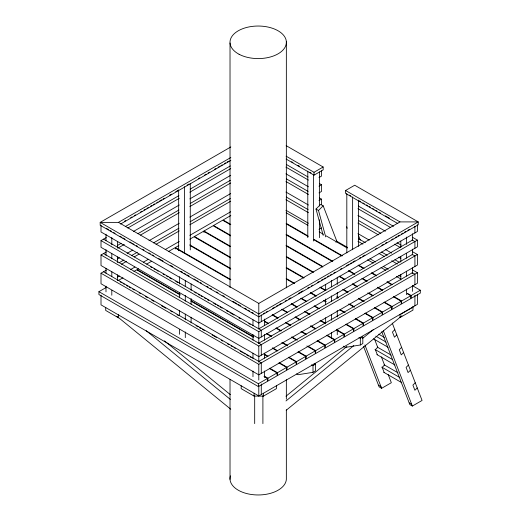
<?xml version="1.0" encoding="UTF-8"?>
<svg xmlns="http://www.w3.org/2000/svg" width="521" height="521" viewBox="0 0 521 521"><rect width="100%" height="100%" fill="white"/><g stroke="black" fill="none" stroke-linecap="round" stroke-linejoin="round"><path stroke-width="0.78" d="M323.209 235.427L316 209.038L320.682 204.369L323.176 205.808L336.84 241.269L335.902 242.2M325.697 236.866L318.494 210.477L323.176 205.808M394.801 329.689L392.456 332.027L394.449 337.185L396.787 334.847M401.613 347.377L399.275 349.715L401.261 354.873L403.606 352.541M408.431 365.071L406.093 367.403L408.08 372.567L410.418 370.229M415.25 382.759L412.906 385.097L414.898 390.255L417.236 387.917M285.996 396.201L346.882 346.485M285.996 400.949L353.792 345.592M362.577 338.422L373.251 329.708M286.192 410.281L401.965 315.752M230.823 146.955L100.182 222.382L100.182 225.261L258.794 316.833L418.239 224.779L418.239 221.907L354.71 185.229L345.573 190.504L345.573 193.376L397.875 223.574M118.449 222.382L258.794 303.411L399.965 221.907L418.239 221.907L258.794 313.961L100.182 222.382L118.449 222.382L230.829 157.505M124.317 221.392L125.724 220.578M130.66 217.732L132.067 216.918M134.184 215.701L135.59 214.886M140.527 212.034L141.933 211.226M144.05 210.002L145.457 209.188M146.87 208.374L148.277 207.56M150.393 206.342L151.8 205.528M153.207 204.714L154.62 203.9M156.736 202.682L158.143 201.868M159.55 201.054L161.666 199.83M163.073 199.015L164.486 198.201M169.416 195.355L171.533 194.138M175.759 191.695L177.876 190.471M187.052 185.176L188.993 184.056M198.312 178.677L199.719 177.863M204.655 175.01L206.062 174.196M208.179 172.979L209.585 172.164M214.522 169.318L215.928 168.504M218.045 167.28L219.452 166.466M220.865 165.652L222.272 164.838M224.388 163.62L225.795 162.806M227.208 161.992L228.615 161.178M120.559 224.043L230.829 160.383M412.482 237.283L417.406 240.122L417.406 246.837L258.794 338.409L101.009 247.319L101.009 240.604L106.323 237.537M125.346 226.55L178.905 195.629M190.185 189.123L230.354 165.932M127.84 227.99L179.283 198.293M189.852 192.184L230.731 168.589M133.48 231.448L179.283 205M189.852 198.898L230.731 175.303M412.482 251.669L417.406 254.508L417.406 265.059L258.794 356.631L101.009 265.534L101.009 254.99L106.323 251.923M117.596 245.411L121.119 243.379M138.032 233.61L178.905 210.015M190.185 203.503L230.354 180.312M117.974 248.074L124.317 244.408M140.527 235.049L179.283 212.672M189.852 206.57L230.731 182.969M117.271 259.028L119.381 257.804M127.137 253.33L132.77 250.073M148.98 240.715L179.283 223.222M189.852 217.12L230.731 193.519M412.482 269.885L417.406 272.73L417.406 283.274L258.794 374.853L101.009 283.756L101.009 273.206L106.323 270.139M119.003 262.818L123.939 259.972M131.689 255.492L137.329 252.236M153.539 242.884L178.905 228.231M190.185 221.725L230.354 198.534M121.497 264.258L126.427 261.405M134.184 256.931L139.114 254.085M156.026 244.316L179.283 230.894M189.852 224.792L230.731 201.191M117.271 277.244L119.381 276.026M130.66 269.513L134.887 267.071M143.34 262.193L148.277 259.341M165.19 249.579L179.283 241.438M189.852 235.336L230.731 211.741M264.004 376.416L267.514 378.448L267.514 381.32L258.377 386.595L98.931 294.541L98.931 291.669L105.958 287.612M118.033 280.637L122.956 277.797M133.91 271.474L136.717 269.852L180.266 294.997M138.54 268.797L137.134 269.611L179.979 294.345M146.681 264.095L151.604 261.255M168.596 251.448L174.919 247.794L230.406 279.836M175.336 248.992L175.336 247.56L178.846 245.528M189.8 239.204L194.02 236.768L230.542 257.856M203.985 232.457L203.985 231.018L213.122 225.743L230.679 235.883M230.816 215.525L223.086 219.986L230.81 224.447M286.12 156.176L314.02 172.282L323.15 167.007L323.15 169.885L314.02 175.16L286.12 159.055M319.002 177.557L321.49 176.118L321.49 170.895M319.002 186.186L321.49 184.747L321.49 191.461L319.002 192.9M319.002 200.572L321.49 199.133L321.49 204.812M319.002 229.338L321.49 227.898M263.398 313.701L264.805 312.887M266.218 312.072L267.625 311.258M272.561 308.406L274.671 307.188M276.084 306.374L277.491 305.56M278.904 304.746L281.014 303.528M285.248 301.086L286.654 300.272M288.771 299.047L290.881 297.83M298.637 293.356L302.864 290.913M307.794 288.067L309.207 287.253M311.317 286.029L312.73 285.215M317.66 282.369L319.073 281.555M321.183 280.337L322.597 279.523M324.003 278.709L325.417 277.895M327.527 276.671L328.94 275.856M330.347 275.042L331.76 274.228M333.87 273.011L335.283 272.196M340.213 269.35L341.626 268.536M346.556 265.684L348.673 264.466M350.079 263.652L351.493 262.838M352.899 262.024L355.016 260.806M359.243 258.364L360.649 257.55M362.766 256.332L364.882 255.108M375.452 249.005L376.859 248.191M381.795 245.345L383.202 244.531M385.319 243.307L386.725 242.493M391.662 239.647L393.068 238.833M395.185 237.615L396.592 236.801M397.998 235.987L399.412 235.173M401.528 233.949L402.935 233.134M404.342 232.32L405.755 231.513M407.865 230.289L409.278 229.474M258.794 328.823L412.424 240.122M101.009 240.604L258.794 331.701L417.406 240.122M258.794 343.209L412.424 254.508M101.009 254.99L258.794 346.081L417.406 254.508M258.794 361.424L412.424 272.73M101.009 273.206L258.794 364.303L417.406 272.73M98.931 291.669L258.377 383.723L267.514 378.448M267.931 378.207L277.061 372.932L277.061 375.81L267.931 381.085L267.931 378.207L264.414 376.182M277.478 372.691L286.615 367.416L286.615 370.294L277.478 375.569L277.478 372.691L269.754 368.23M287.025 367.181L296.162 361.906L296.162 364.785L287.025 370.053L287.025 367.181L279.302 362.72M296.579 361.665L305.71 356.39L305.71 359.269L296.579 364.544L296.579 361.665L288.849 357.204M306.127 356.149L315.264 350.88L315.264 353.752L306.127 359.028L306.127 356.149L298.403 351.688M315.68 350.64L324.811 345.364L324.811 348.243L315.68 353.518L315.68 350.64L307.95 346.178M325.228 345.123L334.365 339.848L334.365 342.727L325.228 348.002L325.228 345.123L317.504 340.662M334.775 339.614L343.912 334.339L343.912 337.211L334.775 342.486L334.775 339.614L327.051 335.153M344.329 334.098L353.466 328.823L353.466 331.701L344.329 336.976L344.329 334.098L336.599 329.637M353.876 328.582L363.013 323.307L363.013 326.185L353.876 331.46L353.876 328.582L346.152 324.121M363.43 323.072L372.561 317.797L372.561 320.675L363.43 325.944L363.43 323.072L355.7 318.611M372.977 317.556L382.114 312.281L382.114 315.159L372.977 320.435L372.977 317.556L365.254 313.095M382.531 312.04L391.662 306.771L391.662 309.643L382.531 314.918L382.531 312.04L374.801 307.579M392.079 306.53L401.216 301.255L401.216 304.134L392.079 309.402L392.079 306.53L384.355 302.069M401.626 301.014L410.763 295.739L410.763 298.618L401.626 303.893L401.626 301.014L393.902 296.553M411.18 295.505L420.31 290.23L420.31 293.102L411.18 298.377L411.18 295.505L407.663 293.473M101.009 295.114L101.009 304.85L258.794 395.947L417.406 304.375L417.406 294.632M400.037 314.684L412.958 307.227M311.591 364.804L312.997 365.612L315.485 364.172L315.485 370.887L312.997 372.326L298.045 374.723L296.638 373.909M358.923 337.471L360.33 338.285L362.818 336.846L362.818 343.56L360.33 344.993L345.384 347.396L343.267 346.172M241.177 385.774L241.177 388.653L254.098 396.11L263.489 396.11L276.41 388.653L276.41 385.774M363.58 346.53L379.125 386.882L381.619 388.321L391.343 382.714L388.217 374.606M381.756 331.701L409.851 404.622L412.345 406.061L422.069 400.447L392.241 323.053M286.153 145.646L323.15 167.007M345.573 190.504L399.965 221.907M291.584 161.725L292.984 162.539M297.908 165.378L299.315 166.192M309.728 172.204L311.017 172.946M349.402 195.108L350.692 195.857M359.373 200.865L360.779 201.679M362.89 202.897L364.296 203.711M366.406 204.929L367.813 205.736M369.22 206.55L370.626 207.365M372.73 208.576L374.137 209.39M375.543 210.204L376.95 211.012M379.06 212.229L380.467 213.043M385.39 215.883L389.604 218.319M286.342 164.454L308.132 177.036M319.38 183.529L321.49 184.747M358.35 206.029L393.505 226.322M285.957 167.111L308.452 180.097M357.966 208.687L390.307 227.358M412.104 239.94L414.918 241.562L414.918 248.276M285.957 173.825L308.452 186.811M357.966 215.401L385.39 231.226M286.342 178.84L308.132 191.422M319.38 197.915L321.49 199.133M358.35 220.416L380.851 233.401M397.015 242.74L401.235 245.17M285.957 181.49L308.452 194.483M357.966 223.066L378.357 234.841M394.527 244.173L400.154 247.423M412.104 254.326L414.918 255.948L414.918 266.491M316 209.038L318.494 210.477M285.957 192.041L308.452 205.033M357.966 233.616L369.22 240.109M385.39 249.448L391.714 253.102M398.747 257.159L400.857 258.377M286.342 197.055L308.132 209.637M358.35 238.631L365.384 242.688M381.554 252.027L387.175 255.277M394.911 259.738L399.125 262.174M285.957 199.712L308.452 212.698M357.966 241.288L362.89 244.128M379.06 253.466L384.687 256.71M391.714 260.774L397.341 264.017M412.104 272.542L414.918 274.163L414.918 284.713M285.957 210.263L308.452 223.249M369.923 258.735L375.543 261.985M383.28 266.446L388.197 269.292M398.747 275.381L400.857 276.599M336.423 241.028L347.494 247.423M286.153 212.77L307.931 225.346M319.171 231.832L323.385 234.268M326.192 235.889L347.266 248.055M367.631 259.816L373.251 263.059M380.981 267.52L385.898 270.36M396.429 276.443L400.649 278.872M412.586 285.769L420.31 290.23M286.153 223.32L307.924 235.889M314.248 239.536L342.343 255.759M358.5 265.085L364.12 268.335M371.844 272.789L376.761 275.629M387.298 281.711L392.215 284.551M286.439 223.965L308.211 236.534M313.831 239.777L341.926 256M358.083 265.326L363.704 268.569M371.427 273.03L376.344 275.87M386.882 281.952L391.799 284.792M407.253 293.714L410.763 295.739M286.433 234.509L332.795 261.275M348.946 270.601L354.567 273.844M362.297 278.305L367.214 281.145M377.745 287.227L382.661 290.067M286.022 234.75L332.378 261.516M348.536 270.842L354.853 274.489M361.88 278.546L366.797 281.386M377.334 287.468L382.251 290.308M393.485 296.794L401.216 301.255M286.016 245.293L322.538 266.381M339.399 276.117L345.019 279.36M352.743 283.821L357.66 286.661M368.901 293.147L373.114 295.583M286.303 245.938L322.831 267.026M338.982 276.351L344.602 279.601M352.326 284.062L357.243 286.895M367.78 292.978L372.697 295.817M383.938 302.31L391.662 306.771M286.303 256.488L313.694 272.301M343.196 289.331L348.113 292.17M358.643 298.253L364.264 301.496M230.393 224.688L222.669 220.227L213.532 225.502L230.393 235.238M286.589 257.133L312.574 272.138M342.779 289.572L347.696 292.411M358.936 298.898L363.15 301.333M374.384 307.82L382.114 312.281M286.583 267.677L304.14 277.817M320.298 287.143L325.918 290.386M337.159 296.872L338.559 297.686M349.799 304.173L354.013 306.608M286.166 267.918L303.73 278.058M319.881 287.384L325.501 290.627M336.742 297.113L338.149 297.927M348.679 304.01L354.3 307.253M364.837 313.336L372.561 317.797M203.985 231.018L230.673 246.426M286.166 278.461L294.593 283.326M310.75 292.659L316.364 295.902M324.095 300.363L326.198 301.574M340.252 309.689L345.163 312.528M230.262 246.667L203.568 231.252L194.437 236.527L230.256 257.211M286.452 279.106L294.176 283.567M310.334 292.893L315.954 296.136M323.678 300.597L325.788 301.815M339.835 309.93L344.049 312.359M355.289 318.852L363.013 323.307M378.78 334.195L384.316 337.393M375.745 336.13L386.126 342.121M373.583 338.891L388.112 347.286M301.197 298.168L306.817 301.412M314.541 305.873L319.458 308.712M300.786 298.409L306.4 301.652M314.13 306.114L318.344 308.549M345.736 324.362L353.466 328.823M377.289 347.09L391.134 355.081M374.951 349.428L392.248 359.412M189.8 244.883L230.542 268.4M291.649 303.684L297.27 306.928M304.993 311.389L309.91 314.228M320.448 320.311L325.365 323.15M190.087 245.528L230.829 269.044M291.232 303.925L296.853 307.169M304.577 311.63L309.494 314.469M320.031 320.552L325.651 323.795M336.892 330.281L343.912 334.339M376.937 354.586L394.931 364.974M384.107 364.778L397.946 372.769M175.336 247.56L230.823 279.595M282.095 309.194L287.716 312.444M295.446 316.898L300.363 319.738M310.894 325.82L315.811 328.66M381.769 367.116L399.757 377.504M281.685 309.435L287.305 312.678M295.029 317.139L299.946 319.979M310.483 326.061L315.4 328.901M326.634 335.387L334.365 339.848M383.756 372.274L401.75 382.661M272.548 314.71L278.168 317.953M285.892 322.414L290.809 325.254M302.05 331.74L306.263 334.176M272.131 314.951L277.752 318.194M285.475 322.655L290.392 325.495M300.93 331.577L305.847 334.417M317.087 340.903L324.811 345.364M378.461 385.156L380.955 386.595M409.187 402.896L411.681 404.335M106.642 228.517L108.759 229.735M110.165 230.549L111.579 231.363M113.689 232.581L115.095 233.395M120.025 236.241L121.439 237.055M122.845 237.869L124.962 239.087M129.892 241.933L131.299 242.747M132.705 243.561L134.118 244.375M136.228 245.593L137.635 246.407M142.572 249.253L143.978 250.067M148.908 252.913L150.315 253.727M152.432 254.951L153.838 255.759M158.768 258.611L162.995 261.047M170.745 265.521L172.855 266.745M180.605 271.213L182.721 272.437M184.128 273.251L185.535 274.066M186.948 274.873L189.058 276.097M193.988 278.943L195.401 279.757M196.808 280.572L198.214 281.386M200.331 282.603L201.738 283.417M206.668 286.263L208.074 287.078M210.191 288.295L211.598 289.109M216.528 291.955L217.941 292.769M222.871 295.615L224.277 296.429M232.731 301.307L236.957 303.75M238.364 304.564L240.481 305.781M244.707 308.224L246.817 309.441M248.224 310.255L249.637 311.07M251.747 312.287L253.16 313.101M264.401 321.034L268.615 323.469M276.345 327.93L281.262 330.77M291.799 336.853L297.413 340.096M264.688 321.678L268.204 323.71M275.928 328.171L280.845 331.004M292.086 337.497L296.299 339.926M306.836 346.009L315.264 350.88M103.503 239.165L261.281 330.262L261.281 336.976M266.791 333.44L271.708 336.279M282.245 342.362L287.162 345.202M150.484 266.772L151.891 267.579M153.995 268.797L155.401 269.611M156.808 270.419L158.208 271.233M163.125 274.072L164.532 274.88M166.635 276.097L168.042 276.911M169.449 277.719L171.552 278.937M175.772 281.373L177.876 282.584M194.737 292.32L196.137 293.128M198.247 294.345L199.654 295.16M201.054 295.967L202.461 296.781M204.571 297.999L205.971 298.807M207.378 299.621L208.784 300.428M213.701 303.268L215.805 304.485M217.211 305.293L218.618 306.107M220.018 306.915L222.128 308.132M226.342 310.568L228.452 311.786M229.852 312.593L234.066 315.029M238.983 317.869L240.389 318.676M248.817 323.541L250.223 324.355M266.381 333.681L271.298 336.52M281.828 342.603L287.449 345.846M297.986 351.929L305.71 356.39M314.078 363.365L315.485 364.172M191.22 300.838L253.734 336.931M272.698 347.878L277.615 350.718M190.803 301.079L253.317 337.165M272.281 348.119L277.198 350.959M288.439 357.445L296.162 361.906M103.503 253.551L261.281 344.642L261.281 355.192M264.551 354.202L268.061 356.227M264.134 354.443L267.651 356.468M278.885 362.961L286.615 367.416M103.503 271.767L261.281 362.863L261.281 373.414M120.143 281.854L121.549 282.669M122.949 283.476L124.356 284.29M126.46 285.508L127.866 286.316M129.273 287.13L130.68 287.937M132.783 289.155L134.19 289.963M139.107 292.802L140.514 293.616M145.431 296.456L147.534 297.673M151.748 300.103L153.858 301.32M161.582 305.781L165.795 308.217M170.712 311.05L172.119 311.864M177.036 314.704L178.442 315.511M196 325.651L198.11 326.869M199.51 327.676L200.917 328.49M202.324 329.305L204.427 330.516M212.158 334.977L216.371 337.413M221.288 340.252L222.688 341.06M227.605 343.899L229.012 344.713M231.122 345.931L232.522 346.739M233.929 347.553L235.336 348.36M240.253 351.2L242.356 352.417M243.763 353.225L245.17 354.039M246.57 354.847L248.68 356.064M250.087 356.878L251.487 357.686M269.337 368.471L277.061 372.932M164.441 340.845L230.354 394.664M146.238 330.731L230.354 399.405M116.893 316.26L230.777 409.245M358.259 234.86L360.298 240.142M383.371 330.868L412.345 406.061M374.579 339.223L377.705 347.331L375.367 349.663L377.354 354.827M381.398 356.911L384.524 365.019L382.18 367.357L384.172 372.515M364.902 344.935L381.619 388.321M346.726 226.778L347.149 228.328M417.406 224.779L417.406 231.493L258.794 323.072L101.009 231.975L101.009 225.261M414.918 226.218L414.918 232.933M414.918 295.264L414.918 305.807M412.958 306.231L412.958 310.106L400.037 317.563L400.037 314.306M412.424 233.714L412.424 240.214M412.424 249.149L412.424 254.834M412.424 267.827L412.424 273.512M412.424 285.69L412.424 291.376M406.608 237.075L406.608 244.382M406.608 253.317L406.608 258.188M406.608 271.18L406.608 276.052M406.608 289.051L406.608 294.736M400.799 241.028L400.799 247.521M400.799 256.456L400.799 262.141M400.799 274.32L400.799 280.005M360.33 338.285L360.33 344.993M358.448 200.116L358.448 246.407M352.632 196.977L352.632 249.761M346.817 193.617L346.817 252.906M337.269 277.107L337.269 284.414M337.269 292.535L337.269 298.22M337.269 310.405L337.269 316.898M337.269 329.083L337.269 334.769M331.454 280.461L331.454 286.96M331.454 295.895L331.454 301.574M331.454 314.573L331.454 320.259M331.454 332.437L331.454 338.122M325.645 284.414L325.645 290.099M325.645 299.034L325.645 304.72M325.645 317.712L325.645 323.398M319.412 171.897L319.412 206.003M319.412 219.81L319.412 237.68M314.02 172.282L314.02 175.16M313.603 174.437L313.603 241.034M312.997 365.612L312.997 372.326M307.787 171.083L307.787 237.68M286.348 41.628L286.348 287.853M286.348 379.679L286.348 399.184M286.348 409.747L286.348 478.011A28.186 16.275 0 0 1 256.293 494.93A28.186 16.275 0 0 1 230.438 475.836M264.603 319.06L264.603 325.553M264.603 334.489L264.603 340.174M264.603 353.166L264.603 358.038M264.603 371.037L264.603 377.53M263.489 393.231L263.489 396.11M262.903 395.53L262.903 423.612M261.281 314.918L261.281 321.633M261.281 383.957L261.281 394.508M258.794 303.411L258.794 328.907M258.794 331.701L258.794 343.528M258.794 346.081L258.794 362.206M258.794 364.303L258.794 380.076M258.794 385.397L258.794 395.947M258.377 383.723L258.377 386.595M254.684 395.53L254.684 423.612M254.098 393.231L254.098 396.11M252.978 319.868L252.978 325.553M252.978 334.489L252.978 340.174M252.978 353.166L252.978 358.852M252.978 371.037L252.978 376.722M230.022 42.989L230.022 287.592M230.022 379.418L230.022 479.372M191.109 283.938L191.109 290.431M191.109 298.553L191.109 304.238M191.109 317.23L191.109 322.916M190.282 183.307L190.282 249.904M185.3 280.793L185.3 286.478M185.3 295.414L185.3 301.099M185.3 314.091L185.3 319.777M185.3 331.962L185.3 337.647M184.467 186.668L184.467 253.258M179.485 276.625L179.485 283.938M179.485 292.867L179.485 297.745M179.485 310.737L179.485 315.609M179.485 329.415L179.485 334.287M178.657 189.807L178.657 250.718M118.619 314.638L118.619 317.895L105.704 310.438L105.704 307.338M117.616 241.503L117.616 248.003M117.616 256.938L117.616 262.623M117.616 274.801L117.616 280.487M111.807 237.55L111.807 244.863M111.807 253.792L111.807 258.67M111.807 271.662L111.807 276.534M111.807 290.34L111.807 295.212M105.991 234.196L105.991 240.689M105.991 249.624L105.991 255.31M105.991 268.302L105.991 273.18M105.991 286.172L105.991 291.858M239.106 54.288A28.186 16.275 0 0 0 285.69 45.861A28.186 16.275 0 0 0 249.754 26.779A28.186 16.275 0 0 0 239.106 54.288"/></g></svg>
